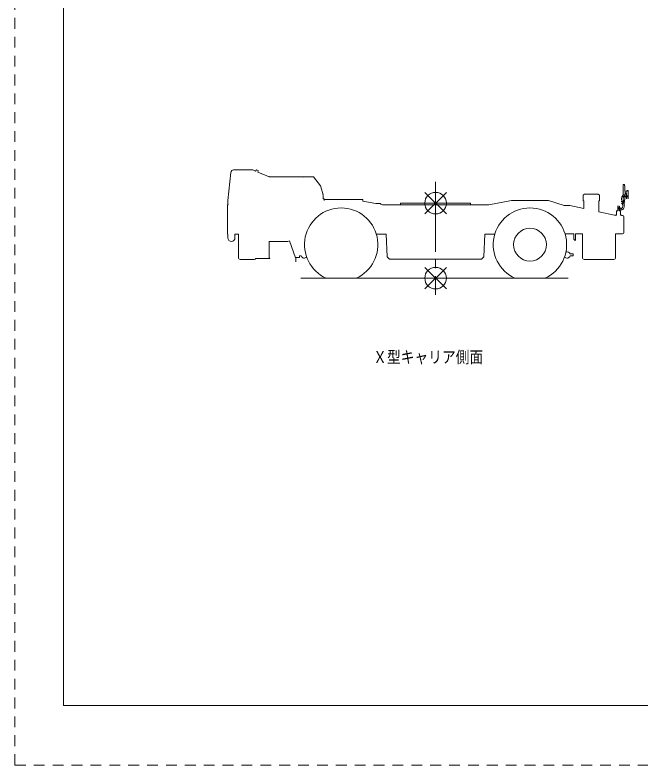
# Model space of a CAD drawing. Units: millimetres on the paper. Extents: x -420 to 420, y -297 to 297.
# Drawn here: x -420.5 to -304.6, y -297 to -158 of the extents above; entities that cross this region are included whole.
import ezdxf
from ezdxf.enums import TextEntityAlignment as Align

# ---------------------------------------------------------------- set-up
doc = ezdxf.new("R2010")
doc.units = ezdxf.units.MM
doc.linetypes.add('USER1', pattern=[3.5, 2, -1.5])
doc.linetypes.add('USER2', pattern=[17.5, 13, -1.5, 1.5, -1.5])
doc.layers.add('0-0_0', color=7, linetype='Continuous', lineweight=18)
doc.layers.add('0-1_1', color=7, linetype='USER1', lineweight=18)
doc.styles.add('ＭＳ ゴシック', font='')
doc.styles.get('ＭＳ ゴシック').set_extended_font_data('MS Gothic')

msp = doc.modelspace()

# ---------------------------------------------------------------- linework, layer by layer
at = {"layer": '0-0_0'}
for p, q in [((-380.485, -187.13), (-381.024, -192.372)), ((-379.977, -186.667), (-376.418, -186.667)), ((-375.88, -186.898), (-376.403, -186.67)), ((-375.88, -186.898), (-375.74, -186.692)), ((-375.428, -186.801), (-375.703, -186.681)), ((-375.411, -186.835), (-375.468, -187.079)), ((-373.805, -187.805), (-375.468, -187.079)), ((-373.792, -187.775), (-373.804, -187.803)), ((-373.792, -187.775), (-373.468, -187.917)), ((-366.942, -187.967), (-373.018, -187.967)), ((-365.171, -187.967), (-366.794, -187.967)), ((-363.881, -189.61), (-365.143, -187.981)), ((-363.818, -189.818), (-363.875, -189.622)), ((-307.752, -189.453), (-307.752, -189.408)), ((-307.722, -189.378), (-307.545, -189.378)), ((-307.407, -190.573), (-307.454, -189.693)), ((-363.369, -191.28), (-363.391, -191.287)), ((-363.346, -191.441), (-363.391, -191.287)), ((-363.346, -191.441), (-363.346, -192.007)), ((-315.14, -191.313), (-315.034, -191.313)), ((-315.14, -192.413), (-315.14, -191.313)), ((-315.034, -191.235), (-315.034, -191.313)), ((-315.034, -191.235), (-314.945, -191.235)), ((-314.945, -191.187), (-312.335, -191.187)), ((-314.945, -191.187), (-314.945, -191.235)), ((-312.335, -191.187), (-312.335, -191.235)), ((-312.335, -191.235), (-312.245, -191.235)), ((-312.245, -191.313), (-312.245, -191.235)), ((-312.245, -191.313), (-312.14, -191.313)), ((-312.14, -191.313), (-312.14, -192.413)), ((-307.407, -191.273), (-307.454, -192.153)), ((-307.407, -190.573), (-307.392, -190.595)), ((-307.407, -191.273), (-307.392, -191.25)), ((-307.392, -190.623), (-307.377, -190.623)), ((-307.392, -191.223), (-307.377, -191.223)), ((-307.347, -191.193), (-307.347, -190.653)), ((-307.347, -190.803), (-307.098, -190.803)), ((-307.347, -191.043), (-307.098, -191.043)), ((-307.098, -190.763), (-307.098, -190.803)), ((-307.098, -190.763), (-307.078, -190.763)), ((-307.098, -191.043), (-307.098, -191.083)), ((-307.098, -191.083), (-307.078, -191.083)), ((-307.089, -192.048), (-307.089, -191.123)), ((-307.089, -191.123), (-307.078, -191.123)), ((-307.028, -190.523), (-307.078, -190.573)), ((-307.078, -190.763), (-307.078, -190.573)), ((-307.078, -191.123), (-307.078, -191.083)), ((-307.028, -190.523), (-306.878, -190.523)), ((-306.828, -190.573), (-306.878, -190.523)), ((-306.828, -190.763), (-306.828, -190.573)), ((-306.828, -190.763), (-306.808, -190.763)), ((-306.828, -191.083), (-306.808, -191.083)), ((-306.828, -191.123), (-306.828, -191.083)), ((-306.828, -191.123), (-306.817, -191.123)), ((-306.817, -192.048), (-306.817, -191.123)), ((-306.808, -190.763), (-306.808, -191.083)), ((-381.024, -192.372), (-381.024, -193.073)), ((-380.984, -193.073), (-381.024, -193.073)), ((-380.984, -193.073), (-380.984, -193.173)), ((-363.162, -192.027), (-363.326, -192.027)), ((-363.162, -192.027), (-363.162, -192.323)), ((-363.162, -192.154), (-356.034, -192.154)), ((-361.864, -192.138), (-359.869, -192.138)), ((-361.864, -192.138), (-361.864, -192.154)), ((-359.659, -192.134), (-359.869, -192.134)), ((-359.869, -192.134), (-359.869, -192.154)), ((-359.659, -192.134), (-359.659, -192.154)), ((-359.659, -192.138), (-358.964, -192.138)), ((-358.964, -192.138), (-358.964, -192.154)), ((-355.998, -192.442), (-355.998, -192.19)), ((-355.998, -192.442), (-353.57, -192.93)), ((-352.714, -192.93), (-353.571, -192.93)), ((-352.714, -192.93), (-352.714, -192.953)), ((-352.664, -192.953), (-352.714, -192.953)), ((-352.664, -192.953), (-352.664, -193.112)), ((-352.664, -193.112), (-352.361, -193.173)), ((-352.361, -193.173), (-332.669, -193.173)), ((-349.014, -192.843), (-336.014, -192.843)), ((-349.014, -193.173), (-349.014, -192.843)), ((-336.014, -193.173), (-336.014, -192.843)), ((-332.669, -193.173), (-328.437, -192.323)), ((-321.591, -192.323), (-328.437, -192.323)), ((-318.682, -193.283), (-321.591, -192.323)), ((-315.14, -192.413), (-315.034, -192.413)), ((-315.034, -192.413), (-315.034, -192.781)), ((-315.025, -192.781), (-315.025, -193.839)), ((-312.255, -192.781), (-312.255, -194.424)), ((-312.245, -192.413), (-312.14, -192.413)), ((-312.245, -192.781), (-312.245, -192.413)), ((-308.124, -192.548), (-307.424, -192.548)), ((-308.124, -192.82), (-307.424, -192.82)), ((-307.752, -192.393), (-307.752, -192.438)), ((-307.722, -192.468), (-307.545, -192.468)), ((-318.682, -193.283), (-317.665, -193.283)), ((-317.649, -193.285), (-315.025, -193.839)), ((-312.255, -194.424), (-309.354, -195.037)), ((-308.97, -194.246), (-308.97, -195.073)), ((-308.731, -194.246), (-308.97, -194.246)), ((-308.731, -193.32), (-308.731, -194.246)), ((-308.459, -193.32), (-308.459, -194.246)), ((-308.22, -194.246), (-308.459, -194.246)), ((-308.22, -194.246), (-308.22, -195.073)), ((-309.165, -195.153), (-309.145, -195.153)), ((-309.145, -195.073), (-309.145, -195.153)), ((-308.97, -195.073), (-309.145, -195.073)), ((-308.045, -195.073), (-308.22, -195.073)), ((-308.045, -195.073), (-308.045, -195.153)), ((-307.838, -195.153), (-308.045, -195.153)), ((-307.615, -198.332), (-307.615, -195.376)), ((-381.114, -198.583), (-381.014, -198.583)), ((-381.014, -199.283), (-381.014, -198.583)), ((-379.714, -198.583), (-379.089, -198.583)), ((-379.714, -199.283), (-379.714, -198.583)), ((-379.089, -198.62), (-379.089, -202.92)), ((-353.495, -198.583), (-351.671, -198.583)), ((-351.465, -202.814), (-351.671, -198.583)), ((-333.357, -198.583), (-333.563, -202.814)), ((-333.357, -198.583), (-331.534, -198.583)), ((-318.504, -198.553), (-316.86, -198.553)), ((-316.86, -198.553), (-316.86, -199.488)), ((-316.594, -198.553), (-315.289, -198.553)), ((-316.594, -198.553), (-316.594, -199.737)), ((-315.289, -198.553), (-315.289, -202.92)), ((-315.289, -198.658), (-315.289, -201.023)), ((-309.139, -198.553), (-307.838, -198.553)), ((-309.139, -198.553), (-309.139, -202.92)), ((-369.885, -199.933), (-373.389, -199.933)), ((-369.885, -199.933), (-369.588, -199.83)), ((-368.51, -202.949), (-369.588, -199.83)), ((-368.454, -202.93), (-368.51, -202.949)), ((-368.454, -202.93), (-368.454, -203.738)), ((-367.834, -202.923), (-368.434, -202.923)), ((-368.434, -202.923), (-368.434, -203.738)), ((-367.734, -202.823), (-367.834, -202.923)), ((-367.734, -202.623), (-367.734, -202.823)), ((-367.443, -202.623), (-367.734, -202.623)), ((-351.033, -203.227), (-351.465, -202.814)), ((-333.995, -203.227), (-333.563, -202.815)), ((-318.498, -202.924), (-318.614, -202.844)), ((-316.994, -202.243), (-317.585, -202.243)), ((-378.739, -203.27), (-376.139, -203.27)), ((-375.847, -203.113), (-373.264, -203.113)), ((-373.264, -203.033), (-373.264, -203.113)), ((-368.434, -203.738), (-368.454, -203.738)), ((-351.033, -203.227), (-342.514, -203.227)), ((-342.514, -203.227), (-333.995, -203.227)), ((-314.94, -203.27), (-309.489, -203.27)), ((-367.482, -206.743), (-317.906, -206.743))]:
    msp.add_line(p, q, dxfattribs=at)
at = {"layer": '0-0_0', "linetype": 'USER2'}
msp.add_line((-342.514, -188.869), (-342.514, -209.821), dxfattribs=at)
at = {"layer": '0-0_0', "color": 1}
for p, q in [((-344.514, -194.843), (-340.514, -190.843)), ((-344.514, -190.843), (-340.514, -194.843)), ((-344.514, -208.743), (-340.514, -204.743)), ((-344.514, -204.743), (-340.514, -208.743))]:
    msp.add_line(p, q, dxfattribs=at)
at = {"layer": '0-0_0'}
for points in [[(-373.373, -187.937), (-373.018, -187.937), (-373.018, -187.967)], [(-363.369, -191.28), (-363.796, -189.811), (-363.818, -189.818)], [(-381.114, -198.583), (-381.114, -193.173), (-380.984, -193.173)], [(-373.389, -199.933), (-373.389, -203.033), (-373.264, -203.033)], [(-316.994, -202.243), (-316.994, -202.623), (-317.585, -202.623)]]:
    msp.add_lwpolyline(points, dxfattribs=at)
at = {"layer": '0-0_0', "color": 1}
for centre in [(-342.514, -192.843), (-342.514, -206.743)]:
    msp.add_circle(centre, 2, dxfattribs=at)
at = {"layer": '0-0_0'}
msp.add_circle((-325.014, -200.533), 3.035, dxfattribs=at)
for centre, radius, start, end in [((-379.972, -187.183), 0.516, 90, 174.12988), ((-376.418, -186.703), 0.036, 66.41234, 90), ((-375.715, -186.709), 0.03, 66.37479, 145.90275), ((-375.44, -186.829), 0.03, 346.89978, 66.37771), ((-373.419, -187.917), 0.05, 336.43269, 179.18898), ((-366.942, -188.003), 0.036, 16.05628, 90), ((-366.794, -188.003), 0.036, 90, 164.46386), ((-365.171, -188.003), 0.036, 37.9413, 90), ((-307.722, -189.408), 0.03, 90, 180), ((-307.722, -189.453), 0.03, 180, 270), ((-273.177, -190.923), 34.575, 177.61302, 182.38698), ((-307.56, -189.472), 0.0957, 75.20092, 80.8259), ((-307.591, -189.475), 0.11, 54.52501, 60.14998), ((-307.621, -189.481), 0.134, 39.91805, 45.54302), ((-307.65, -189.49), 0.163, 30.07793, 35.70291), ((-307.678, -189.502), 0.193, 23.25693, 28.88191), ((-307.705, -189.516), 0.223, 18.29665, 23.92163), ((-307.73, -189.533), 0.253, 14.51511, 20.14008), ((-307.754, -189.552), 0.281, 11.5092, 17.13418), ((-307.775, -189.574), 0.307, 9.03194, 14.65692), ((-307.795, -189.598), 0.33, 6.92526, 12.55023), ((-307.812, -189.623), 0.351, 5.08353, 10.70851), ((-307.826, -189.65), 0.368, 3.43312, 9.0581), ((-307.838, -189.678), 0.383, 1.92045, 7.54542), ((-307.847, -189.707), 0.394, 0.50474, 6.12972), ((-307.853, -189.737), 0.401, 359.15341, 4.77838), ((-307.856, -189.768), 0.405, 357.83888, 3.46385), ((-307.27, -191.993), 0.755, 155.85183, 172.72684), ((-307.293, -191.951), 0.718, 141.31832, 158.19333), ((-307.327, -191.917), 0.67, 124.89424, 141.76924), ((-307.27, -191.993), 0.484, 158.08505, 174.96006), ((-307.293, -191.951), 0.448, 145.14589, 162.0209), ((-307.369, -191.894), 0.628, 106.03455, 122.90956), ((-307.327, -191.917), 0.401, 129.47617, 146.35118), ((-307.369, -191.894), 0.357, 109.67306, 126.54808), ((-307.416, -191.885), 0.607, 85.13819, 102.0132), ((-307.416, -191.885), 0.335, 85.75711, 102.63212), ((-307.464, -191.889), 0.347, 61.05808, 77.93309), ((-307.377, -190.653), 0.03, 0, 90), ((-307.377, -191.193), 0.03, 270, 0), ((-307.464, -191.889), 0.618, 63.8891, 80.76411), ((-307.508, -191.908), 0.386, 39.73858, 56.61359), ((-307.545, -191.938), 0.433, 22.82338, 39.6984), ((-307.508, -191.908), 0.655, 44.23957, 61.11458), ((-307.572, -191.978), 0.474, 9.14033, 26.01534), ((-307.545, -191.938), 0.702, 27.03304, 43.90804), ((-307.572, -191.978), 0.745, 11.95848, 28.83349), ((-307.586, -192.024), 0.769, 358.21381, 15.08882), ((-363.326, -192.007), 0.02, 180, 270), ((-356.034, -192.19), 0.036, 0, 90), ((-308.147, -193.158), 0.611, 70.91222, 87.78911), ((-308.147, -193.158), 0.339, 69.14446, 86.02267), ((-307.261, -192.04), 0.772, 169.35075, 186.22575), ((-307.266, -192.087), 0.763, 182.70257, 199.57757), ((-308.193, -193.172), 0.37, 46.37958, 63.25779), ((-307.284, -192.132), 0.732, 196.79216, 213.66717), ((-308.193, -193.172), 0.64, 50.55446, 67.43136), ((-308.233, -193.199), 0.417, 28.04544, 44.92365), ((-307.315, -192.169), 0.686, 212.50011, 229.37512), ((-308.264, -193.236), 0.462, 13.43662, 30.31483), ((-308.282, -193.28), 0.492, 1.07729, 17.95549), ((-308.233, -193.199), 0.686, 32.51106, 49.38795), ((-307.261, -192.04), 0.5, 169.67777, 186.55279), ((-307.354, -192.195), 0.64, 230.53031, 247.40532), ((-307.266, -192.087), 0.492, 181.08673, 197.96174), ((-307.722, -192.393), 0.03, 90, 180), ((-307.722, -192.438), 0.03, 180, 270), ((-307.284, -192.132), 0.462, 193.43632, 210.31133), ((-307.315, -192.169), 0.417, 208.02759, 224.9026), ((-308.264, -193.236), 0.732, 16.79246, 33.66936), ((-307.354, -192.195), 0.371, 226.33581, 243.21082), ((-307.4, -192.209), 0.611, 250.87711, 267.75212), ((-308.282, -193.28), 0.763, 2.69624, 19.57314), ((-307.56, -192.373), 0.0957, 279.1741, 284.79908), ((-307.591, -192.37), 0.11, 299.85002, 305.47499), ((-308.287, -193.327), 0.772, 349.3417, 6.21859), ((-307.621, -192.364), 0.134, 314.45698, 320.08195), ((-307.4, -192.209), 0.339, 249.07528, 265.95029), ((-307.65, -192.356), 0.163, 324.29709, 329.92207), ((-307.678, -192.344), 0.193, 331.11809, 336.74307), ((-307.705, -192.33), 0.223, 336.07837, 341.70335), ((-307.73, -192.313), 0.253, 339.85992, 345.48489), ((-307.754, -192.293), 0.281, 342.86582, 348.4908), ((-307.775, -192.272), 0.307, 345.34308, 350.96806), ((-307.795, -192.248), 0.33, 347.44977, 353.07474), ((-307.812, -192.223), 0.351, 349.29149, 354.91647), ((-307.826, -192.196), 0.368, 350.9419, 356.56688), ((-307.838, -192.168), 0.383, 352.45458, 358.07955), ((-307.847, -192.138), 0.394, 353.87028, 359.49526), ((-307.853, -192.108), 0.401, 355.22162, 0.84659), ((-307.856, -192.078), 0.405, 356.53615, 2.16112), ((-307.586, -192.024), 0.497, 357.23645, 14.11146), ((-360.014, -200.533), 6.805, 294.13778, 245.86229), ((-325.014, -200.533), 6.805, 294.13778, 245.86278), ((-307.962, -193.344), 0.769, 178.19023, 195.06712), ((-307.976, -193.39), 0.745, 191.93912, 208.81602), ((-308.003, -193.43), 0.702, 207.02091, 223.89781), ((-308.04, -193.46), 0.654, 224.23725, 241.11414), ((-307.962, -193.344), 0.497, 177.20203, 194.08024), ((-307.976, -193.39), 0.474, 189.11122, 205.98942), ((-308.003, -193.43), 0.433, 202.80399, 219.6822), ((-308.084, -193.478), 0.618, 243.89655, 260.77345), ((-308.04, -193.46), 0.385, 219.73456, 236.61277), ((-308.084, -193.478), 0.347, 241.0726, 257.95081), ((-308.132, -193.483), 0.607, 265.1505, 282.02739), ((-308.132, -193.483), 0.335, 265.7818, 282.66001), ((-308.179, -193.473), 0.358, 289.6913, 306.56951), ((-308.179, -193.473), 0.628, 286.04424, 302.92113), ((-308.221, -193.451), 0.402, 309.48074, 326.35895), ((-308.255, -193.417), 0.449, 325.13948, 342.01769), ((-308.221, -193.451), 0.67, 304.89695, 321.77385), ((-308.278, -193.374), 0.484, 338.07276, 354.95097), ((-308.287, -193.327), 0.5, 349.66447, 6.54268), ((-308.255, -193.417), 0.718, 321.31429, 338.19118), ((-308.278, -193.374), 0.755, 335.84364, 352.72053), ((-309.445, -195.406), 0.38, 41.80042, 76.0681), ((-307.838, -195.376), 0.223, 0, 90), ((-307.838, -198.33), 0.223, 270, 0), ((-380.364, -199.283), 0.65, 180, 0), ((-316.61, -199.488), 0.25, 180, 270), ((-378.739, -202.92), 0.35, 180, 270), ((-366.874, -202.433), 0.6, 198.46242, 319.03401), ((-318.154, -202.433), 0.6, 220.96675, 341.53758), ((-318.154, -202.433), 0.6, 18.45963, 108.06909), ((-314.94, -202.92), 0.35, 180, 270), ((-309.489, -202.92), 0.35, 270, 0), ((-376.139, -202.92), 0.35, 270, 326.57149)]:
    msp.add_arc(centre, radius, start, end, dxfattribs=at)
at = {"layer": '0-1_1'}
for q in [(-420.5, 297), (420.5, -297), (420.5, -297)]:
    msp.add_line((-420.5, -297), q, dxfattribs=at)
at = {"layer": '0-1_1', "linetype": 'Continuous'}
for p, q in [((-411.5, 284), (-411.5, -286)), ((-411.5, -286), (411.5, -286))]:
    msp.add_line(p, q, dxfattribs=at)

# ---------------------------------------------------------------- texts
at = {"layer": '0-0_0', "style": 'ＭＳ ゴシック', "width": 0.85}
msp.add_text('Ｘ型キャリア側面', height=2.199, dxfattribs=at).set_placement((-354.086, -223.136), align=Align.BOTTOM_LEFT)

doc.saveas('drawing.dxf')
